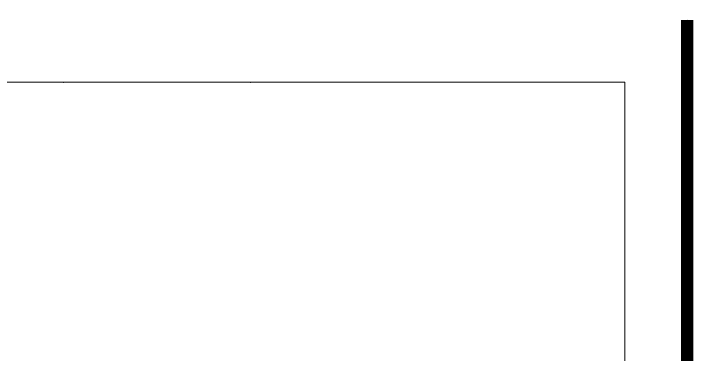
# Model space of a CAD drawing. Header units: millimetres. Extents: x -20000 to 230000, y -17405 to 24510.
# Drawn here: x 84599 to 90050, y 7321 to 10050 of the extents above; entities that cross this region are included whole.
import ezdxf
from ezdxf.enums import TextEntityAlignment as Align

# ---------------------------------------------------------------- set-up
doc = ezdxf.new("R2010")
doc.units = ezdxf.units.MM
doc.header["$PDMODE"] = 35
doc.header["$PDSIZE"] = 0.5
doc.layers.get('0').update_dxf_attribs({"lineweight": 13})
doc.layers.add('0 - 1 (validé)', color=3, linetype='Continuous', lineweight=13)
doc.layers.add('1 - Texte', color=7, linetype='Continuous', lineweight=13)
doc.layers.add('0 - Trame', color=1, linetype='Continuous', lineweight=0, plot=False)
doc.layers.add('Non visible', color=163, linetype='Continuous', lineweight=25, plot=False)
doc.styles.get("Standard").update_dxf_attribs({"font": 'ARIALUNI.TTF'})
doc.styles.add('Texte Poralu', font='tahomabd.ttf')

# ---------------------------------------------------------------- blocks, each defined once
blk = doc.blocks.new('Cadre Coupe_Elev')
for p in [(5000, 9500), (6500, 9500), (8000, 9500)]:
    blk.add_point(p)
at = {"layer": '0 - Trame'}
blk.add_lwpolyline([(500, 500), (9500, 500), (9500, 9500), (500, 9500)], close=True, dxfattribs=at)
for p in [(0, 10000), (10000, 10000)]:
    blk.add_point(p, dxfattribs=at)
at = {"color": 7}
blk.add_attdef('REPERE_1', text='', height=300, dxfattribs=at).set_placement((1000, 9000), align=Align.MIDDLE_CENTER)
at = {"layer": '1 - Texte', "color": 7}
for tag, p in [('DEFINITION1', (5000, 1200)), ('DEFINITION2', (5000, 800))]:
    blk.add_attdef(tag, text='', height=250, dxfattribs=at).set_placement(p, align=Align.MIDDLE_CENTER)
at = {"layer": 'Non visible', "style": 'Texte Poralu'}
for p in [(5447.1, 4905.8), (5447.1, 4605.8)]:
    blk.add_attdef('REPERE_2', text='', height=35, dxfattribs=at).set_placement(p, align=Align.MIDDLE_LEFT)

msp = doc.modelspace()

# ---------------------------------------------------------------- linework, layer by layer
at = {"const_width": 100}
msp.add_lwpolyline([(90000, -10000), (90000, 10000)], dxfattribs=at)

# ---------------------------------------------------------------- block references
at = {"layer": '0 - 1 (validé)'}
for p in [(80000, 0), (90000, 0)]:
    msp.add_blockref('Cadre Coupe_Elev', p, dxfattribs=at)

doc.saveas('drawing.dxf')
